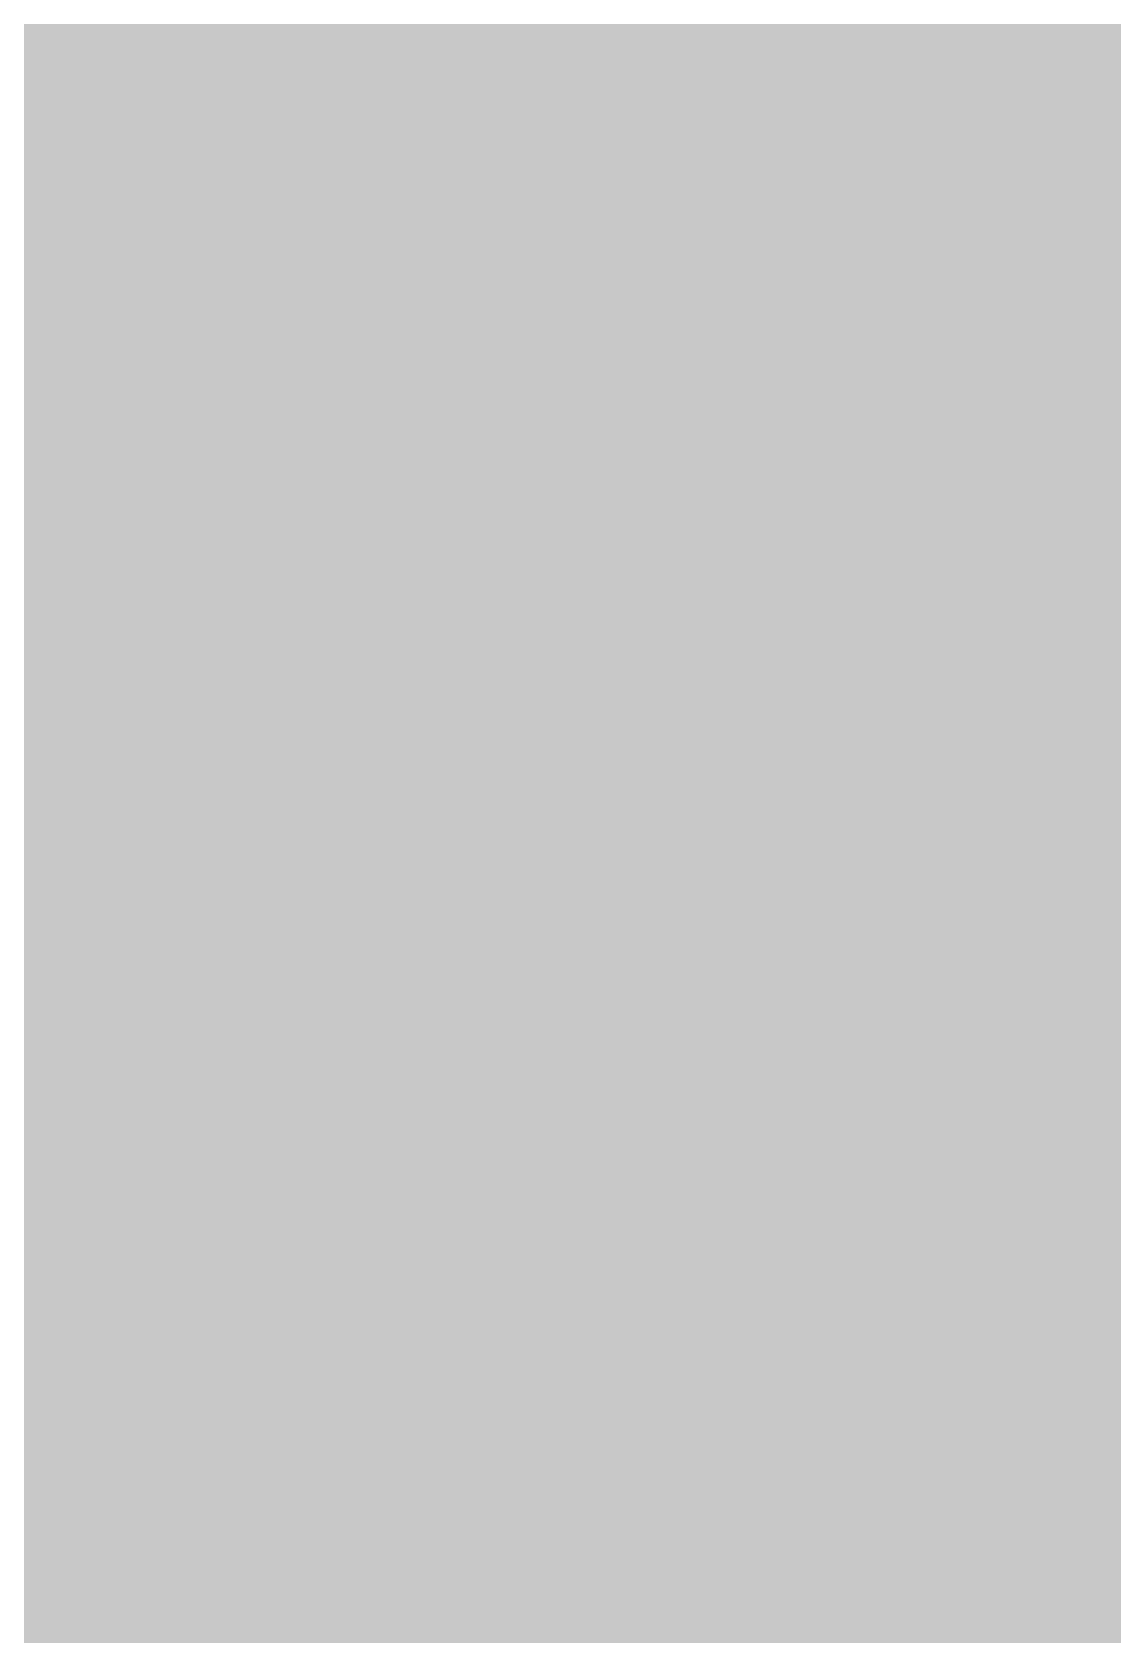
# Model space of a CAD drawing. Header units: millimetres. Extents: x 35770 to 248499, y -12553 to 31000.
# Drawn here: x 48208.862 to 48209.431, y 7917.969 to 7918.813 of the extents above; entities that cross this region are included whole.
import ezdxf

# ---------------------------------------------------------------- set-up
doc = ezdxf.new("R2010")
doc.units = ezdxf.units.MM
doc.layers.add('I-WALL-2', color=9, linetype='Continuous', lineweight=9, true_color=0x808080)

msp = doc.modelspace()

# ---------------------------------------------------------------- hatches: boundary and pattern name
at = {"layer": 'I-WALL-2'}
h = msp.add_hatch(dxfattribs=at)
h.set_pattern_fill('FP_79', color=256, style=0, pattern_type=2)
h.set_pattern_definition([(0, (0, 0), (121.92, 30.48), [10.058, -81.382, 10.058, -81.382, -487.68]), (0, (0, 0), (121.92, 30.48), [-182.88, 10.058, -172.822, 10.058, -81.382, -213.36]), (0, (0, 0), (121.92, 30.48), [-457.2, 10.058, -50.902, 10.058, -142.342]), (120, (45.72, 15.24), (-87.356454, 90.345817), [10.058, -81.382, 10.058, -81.382, -487.68]), (120, (45.72, 15.24), (-87.356454, 90.345817), [-182.88, 10.058, -172.822, 10.058, -81.382, -213.36]), (120, (45.72, 15.24), (-87.356454, 90.345817), [-457.2, 10.058, -50.902, 10.058, -142.342]), (240, (60.96, 76.2), (-34.563546, -120.825817), [10.058, -81.382, 10.058, -81.382, -487.68]), (240, (60.96, 76.2), (-34.563546, -120.825817), [-182.88, 10.058, -172.822, 10.058, -81.382, -213.36]), (240, (60.96, 76.2), (-34.563546, -120.825817), [-457.2, 10.058, -50.902, 10.058, -142.342])])
h.paths.add_polyline_path([(75459.99998, 7900.00001), (75458.99998, 7920.00001), (73729.99999, 7920.00001), (73729.99999, 7908), (73759.99999, 7908), (73759.99999, 7900.00001), (75021.5989, 7900.00001)])
h.paths.add_polyline_path([(71689.99999, 7900.00001), (72249.99999, 7900.00001), (72249.99999, 7908), (72279.99999, 7908), (72279.99999, 7920.00001), (71659.99999, 7920.00001), (71659.99999, 7908), (71689.99999, 7908), (71689.99999, 7900.96775)])
h.paths.add_polyline_path([(70679.99999, 7900.00001), (70679.99999, 7908), (70709.99999, 7908), (70709.99999, 7920.00001), (69359.99999, 7920.00001), (69359.99999, 7908), (69389.99999, 7908), (69389.99999, 7900.00001), (70608.41612, 7900.00001)])
h.paths.add_polyline_path([(67666.29426, 7900.00001), (68229.99999, 7900.00001), (68229.99999, 7908), (68259.99999, 7908), (68259.99999, 7920.00001), (66859.99998, 7920.00001), (66859.99998, 7908), (66889.99998, 7908), (66889.99998, 7900.00001), (67298.52903, 7900.00001)])
h.paths.add_polyline_path([(65409.99998, 7900.00001), (65879.99998, 7900.00001), (65879.99998, 7908), (65909.99998, 7908), (65909.99998, 7920.00001), (60609.99998, 7920.00001), (60609.99998, 7900.00001), (64724.1724, 7900.00001)])
h.paths.add_polyline_path([(56909.99998, 7900.00001), (58109.99998, 7900.00001), (58109.99998, 7920.00001), (50710.00005, 7920.00001), (50710.00005, 7900.00001), (56409.99998, 7900.00001)])
h.paths.add_polyline_path([(47910.00005, 7900.00001), (48210.00005, 7900.00001), (48210.00005, 7920.00001), (41839.99998, 7920.00001), (41839.99998, 7900.00001), (47410.00005, 7900.00001)])
h.paths.add_polyline_path([(38759.9999, 7900.00001), (39339.99998, 7900.00001), (39339.99998, 7920.00001), (38759.9999, 7920.00001)])

doc.saveas('drawing.dxf')
